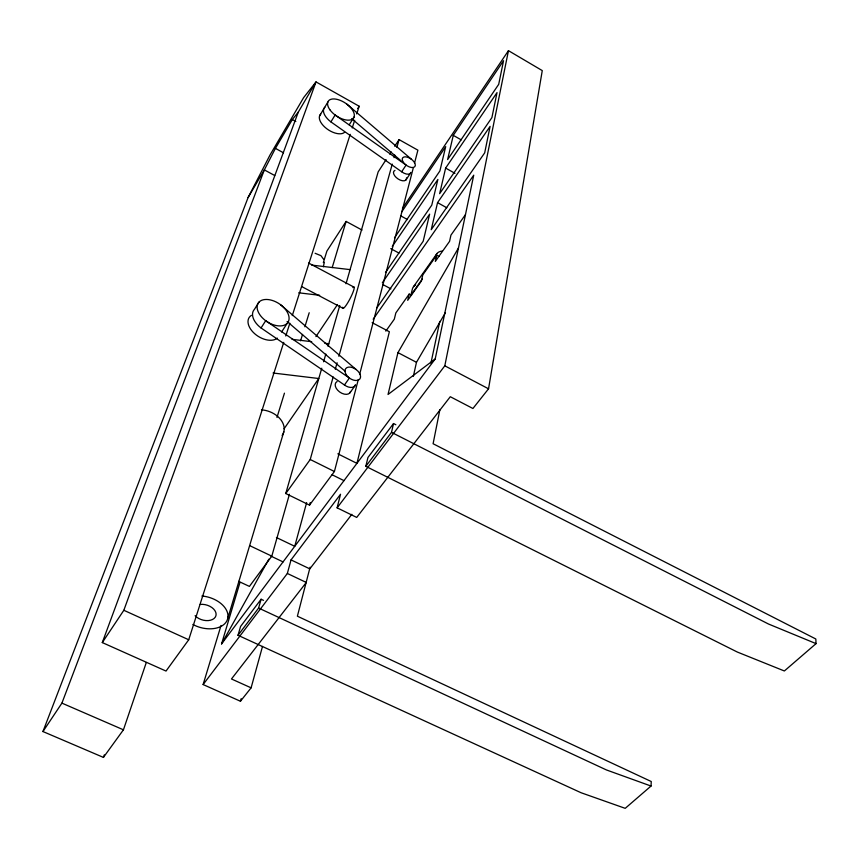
<?xml version="1.0" encoding="UTF-8"?>
<svg xmlns="http://www.w3.org/2000/svg" width="859" height="859" viewBox="0 0 859 859"><rect width="100%" height="100%" fill="white"/><g stroke="black" fill="none" stroke-linecap="round" stroke-linejoin="round"><path stroke-width="1.29" d="M263.498 600.355L261.104 599.238L240.563 626.479L237.997 635.284L581.071 792.739L625.212 808.34L651.036 786.049L651.24 781.518L297.386 616.193L310.099 567.187M324.315 262.253L323.36 266.784M262.51 646.43L251.107 687.834L240.445 701.255L203.121 684.548L287.346 573.468L291.04 559.907L340.54 494.247L337.115 507.83L356.71 517.429L450.288 396.718L472.922 408.497L488.546 388.805L542.265 70.599L508.453 50.66L402.442 208.297M439.872 409.722L433.097 443.738L815.825 638.989L816.05 643.627L784.364 670.976L737.355 652.056L365.816 466.33L367.942 457.493L393.529 423.551L395.859 424.743M337.115 507.83L444.801 365.816L508.453 50.66M239.983 582.413L221.568 643.906L435.202 358.955L473.738 175.172L373.16 319.247M430.928 363.153L439.776 321.416M413.362 376.306L416.475 362.315L445.467 312.579M438.96 256.433L436.716 255.209L435.33 261.415L449.59 241.315L450.932 235.141L465.471 214.632M435.309 258.28L435.846 255.907A18.189 10.029 36.4 0 1 442.074 251.086M365.816 466.33L391.511 432.367L393.529 423.551M437.553 202.638L431.229 229.707L484.691 152.859L490.102 126.37L437.553 202.638L446.841 207.792M445.628 168.074L439.647 193.672L491.906 117.608L497.017 92.611L445.628 168.074L454.969 173.325M453.273 135.346L447.614 159.591L498.703 84.332L503.546 60.699L453.273 135.346L461.219 139.856M458.47 247.972L397.953 352.619L388.043 394.464L435.202 358.955M411.536 295.335L409.185 294.079L407.703 300.328L421.361 281.076L422.811 274.859L436.716 255.209M321.76 368.21L285.757 493.528L309.53 505.135L334.409 471.505L358.31 379.506M359.653 374.331L413.179 168.321M414.521 163.135L417.893 150.175L399.059 139.598L394.732 146.277M309.53 505.135L310.228 502.558M306.631 502.644L294.744 546.303L276.415 537.519M285.757 493.528L310.228 459.501L333.152 376.951M335.3 369.209L337.093 362.756M338.886 356.302L392.252 164.101M394.045 157.648L394.764 155.071M396.912 147.329L399.059 139.598M240.445 701.255L241.175 698.678M238.619 581.35L249.421 586.407L271.798 556.149L289.429 494.269M237.997 635.284L258.602 608.054L261.104 599.238M323.607 361.768L325.829 354.037M328.052 346.306L339.756 305.557M346.016 283.771L378.153 171.897L386.078 159.645M332.186 267.611L346.102 221.418L362.047 230.062M227.689 618.673L283.824 431.776M203.121 684.548L221.031 625.47M323.338 262.596L326.892 251.096L346.102 221.418M276.985 417.42L284.447 393.164M300.564 340.819L302.529 334.441M304.891 326.785L309.208 312.74M356.721 113.914L359.169 106.248L316.015 81.916L298.277 112.121L102.296 642.575L166.023 671.062L188.722 639.762L283.738 342.376M285.768 335.998L289.848 323.231M292.296 315.575L350.204 134.337M352.233 127.948L354.681 120.292M102.296 642.575L123.836 610.287L316.015 81.916L303.624 97.636L269.941 155.135L248.101 197.527L42.95 731.546L103.434 757.402L123.438 729.806L146.309 662.482M103.434 757.402L104.315 754.857M42.95 731.546L61.912 703.124L264.336 169.889L275.428 148.371L292.328 119.562L298.277 112.121M221.568 643.906L268.878 559.123M248.101 197.527L264.336 169.889L274.751 175.547M319.569 115.89L327.827 102.114M330.919 121.892L335.107 114.999L406.082 165.078L401.668 171.768L330.919 121.892A15.14 7.86 33.3 0 1 324.82 107.311M357.763 108.535L359.169 106.248M349.226 124.823L354.133 116.888M258.988 302.1L254.414 309.369A17.642 10.845 32.8 0 0 261.061 327.966L344.448 384.993A8.73 5.433 35.4 0 0 355.486 384.649M261.061 327.966L265.689 320.718L349.388 378.024L344.448 384.993M389.685 154.072L391.124 151.85M281.591 331.961L287.325 323.167A17.717 10.823 32.9 0 0 272.303 300.446A17.717 10.823 32.9 0 0 259.654 314.48A17.717 10.823 32.9 0 0 287.325 323.167M405.953 179.96L410.344 173.357M315.929 336.61L337.49 304.558M401.733 211.872L445.692 146.61L439.905 170.93L394.517 237.771M392.262 246.436L437.875 179.456L431.776 205.129L385.476 272.528M382.33 282.783L429.64 214.127L423.186 241.261L376.682 308.113M284.093 428.77L318.796 378.518L273.055 373.01M413.533 286.638L436.984 253.512M409.185 294.079L395.849 312.912L394.313 319.172L385.841 331.112M422.349 278.96L410.956 295.024L412.363 289.064A17.867 10.179 36.3 0 1 415.681 284.952M349.946 392.81L354.864 385.927M351.868 514.305L309.82 568.862L291.04 559.907M311.71 265.109L350.075 269.619M298.728 292.812L319.677 295.292M292.017 339.337L311.71 341.689M324.852 343.256L328.793 343.729M315.103 253.287L320.933 255.649L323.575 259.225M651.036 786.049L606.4 769.932L258.602 608.054M816.05 643.627L768.504 624.021L391.511 432.367M61.912 703.124L123.438 729.806M251.107 687.834L231.468 678.975L306.298 582.456L287.346 573.468M123.836 610.287L188.722 639.762M249.786 545.68L271.798 556.149M271.025 556.17L283.051 561.893M310.228 459.501L334.409 471.505M332.132 474.78L343.976 480.643M337.834 453.81L356.936 463.355L389.374 331.746L372.151 322.673M397.953 352.619L416.475 362.315M444.801 365.816L488.546 388.805M301.885 286.681L342.752 308.188M308.585 263.015L354.144 287.207M382.738 284.49L390.877 288.839M390.77 248.638L398.963 253.072M400.638 215.813L407.477 219.56M275.428 148.371L283.524 152.805M292.328 119.562L295.84 121.506M346.832 104.111L411.461 159.291M351.718 118.682L401.035 160.794M280.517 304.687L356.141 369.542M287.099 321.491L345.114 371.249M352.877 287.582A12.026 1.858 -62.6 0 1 350.161 298.46A12.026 1.858 -62.6 0 1 342.709 307.264M344.642 132.232A15.086 7.881 33.3 0 1 326.753 128.732A15.086 7.881 33.3 0 1 320.708 114.161M406.5 177.888A7.473 3.951 34.8 0 1 398.093 178.962A7.473 3.951 34.8 0 1 394.968 170.383M410.838 172.444A7.495 3.941 34.8 0 1 401.668 171.768M277.328 338.124A17.577 10.866 32.8 0 1 254.693 333.721A17.577 10.866 32.8 0 1 251.419 315.36M350.579 391.521A8.697 5.444 35.3 0 1 339.552 391.908A8.697 5.444 35.3 0 1 337.104 381.525M261.48 409.829A21.389 15.591 17.4 0 1 280.485 419.31A21.389 15.591 17.4 0 1 282.128 435.481M201.908 596.006A24.063 15.687 16 0 1 227.517 619.275A24.063 15.687 16 0 1 192.867 624.461M200.244 604.403A11.908 7.763 16 0 1 214.911 610.62A11.908 7.763 16 0 1 210.53 620.219A11.908 7.763 16 0 1 195.1 615.699M329.91 109.78A15.183 7.828 33.4 0 0 353.049 118.617A15.183 7.828 33.4 0 0 339.917 100.245A15.183 7.828 33.4 0 0 329.91 109.78M403.462 162.448A7.516 3.93 34.9 0 0 414.768 166.7A7.516 3.93 34.9 0 0 408.079 157.401A7.516 3.93 34.9 0 0 403.462 162.448M346.338 374.868A8.773 5.422 35.4 0 0 359.814 379.002A8.773 5.422 35.4 0 0 352.136 367.491A8.773 5.422 35.4 0 0 346.338 374.868"/></g></svg>
